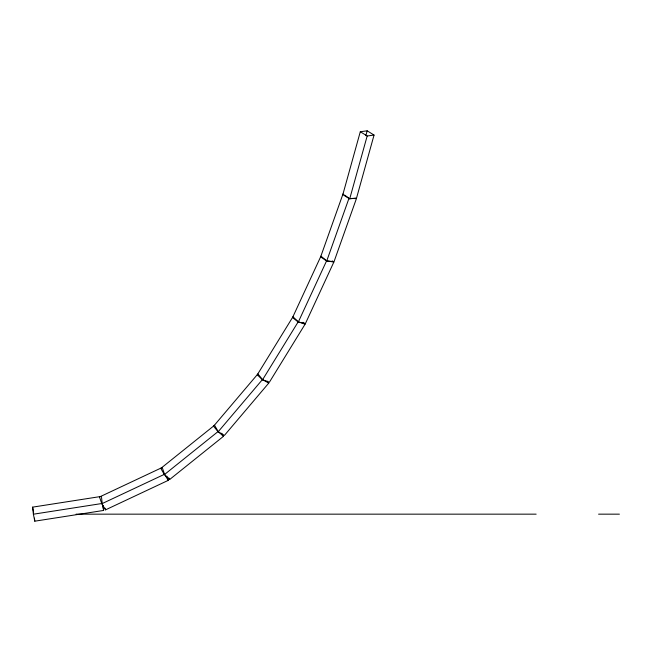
<?xml version="1.0" encoding="UTF-8"?>
<svg xmlns="http://www.w3.org/2000/svg" width="652" height="652" viewBox="0 0 652 652"><rect width="100%" height="100%" fill="white"/><g stroke="black" fill="none" stroke-linecap="round" stroke-linejoin="round"><path stroke-width="0.98" d="M360.295 131.745L342.822 194.638L349.7 198.876L356.579 197.947L374.052 135.062L367.174 130.816L360.295 131.745L367.174 135.991L374.052 135.062M365.829 135.657L367.174 130.816M349.7 198.876L367.174 135.991M343.009 193.913L320.678 256.766L326.685 261.102L334.077 261.525L356.399 198.673L351.778 198.404M326.685 261.102L349.007 198.249L344.509 194.997M298.29 322.08L326.644 260.735L333.824 262.128L305.47 323.465L298.29 322.08L292.577 317.508L320.931 256.163L326.644 260.735M262.528 379.814L298.233 321.778L305.079 324.207L269.374 382.251L262.528 379.814L257.271 374.802L292.968 316.766L298.233 321.778M218.143 431.803L262.479 379.521L257.899 373.93L213.571 426.212L218.143 431.803L224.41 435.406L268.738 383.123L267.027 381.029M164.394 474.615L218.143 431.494L223.44 436.351L169.691 479.473L164.394 474.615L160.799 468.389L214.549 425.267L218.143 431.494M162.218 467.5L99.503 496.987L101.81 503.751L105.551 509.848L168.265 480.361L166.822 476.131M101.81 503.751L164.532 474.265L168.265 480.361M103.065 505.39L103.619 510.443L34.792 521.184L33.382 514.208L32.6 507.142L101.427 496.4M33.382 514.208L102.209 503.466L101.541 497.411M76.088 514.159L536.148 514.159M598.585 514.159L619.4 514.159M262.479 379.521L268.738 383.123M332.398 260.987L333.824 262.128M303.107 322.332L305.079 324.207M221.639 433.238L223.44 436.351M168.786 477.916L169.691 479.473M162.511 468.348L164.532 474.265M104.972 508.161L105.551 509.848M102.209 503.466L103.619 510.443M32.6 507.142L33.611 512.122M34.458 518.153L34.792 521.184"/></g></svg>
